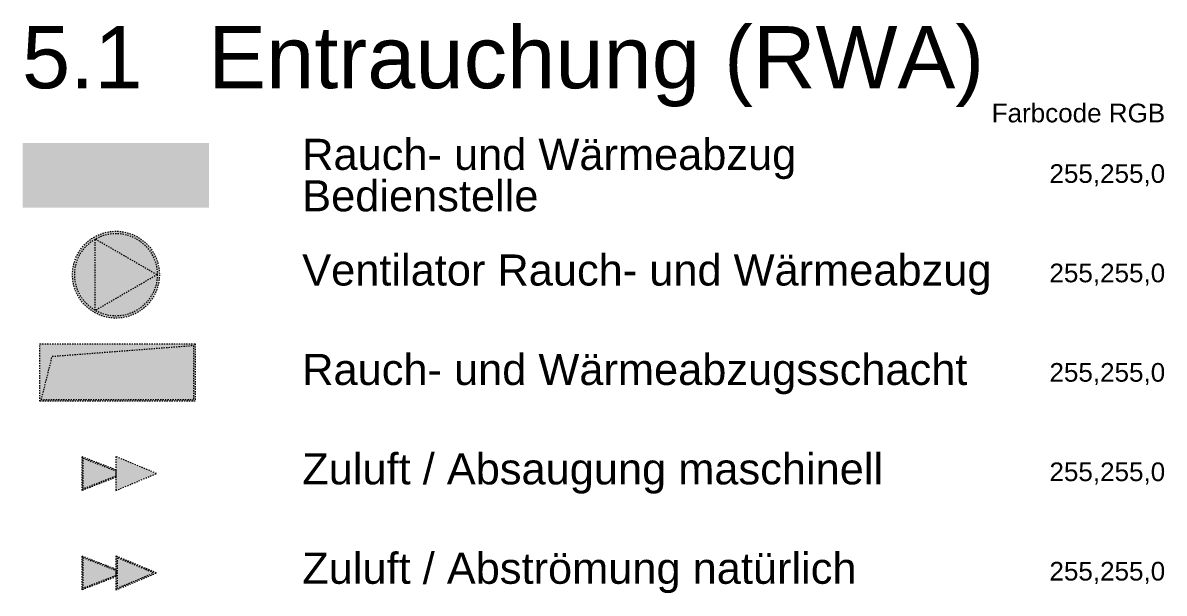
# Paper-space layout 'Layout1' of a CAD drawing. Header units: metres. Extents: x 6 to 406, y 9 to 566.
# Drawn here: x 108.6 to 200.5, y 389.8 to 435.7 of the extents above; entities that cross this region are included whole.
import ezdxf

# ---------------------------------------------------------------- set-up
doc = ezdxf.new("R2010")
doc.units = ezdxf.units.M
doc.linetypes.add('AL_0_Ausgezogen', pattern=[1, 1, 0])
doc.layers.get('0').update_dxf_attribs({"linetype": 'AL_0_Ausgezogen', "lineweight": 18})
doc.layers.add('BS_Symbole', color=7, linetype='AL_0_Ausgezogen', lineweight=18)
doc.styles.add('ARIAL', font='arial.ttf')

# ---------------------------------------------------------------- blocks, each defined once
blk = doc.blocks.new('Bedienstelle RWA')
at = {"lineweight": 5}
h = blk.add_hatch(color=7, dxfattribs=at)
h.paths.add_polyline_path([(750, 260.0000000092201), (-750, 260.0000000092201), (-750, -259.9999999907831), (750, -259.9999999907787)])
h.paths.add_polyline_path([(700, 210.0000000092201), (700, -209.9999999907787), (-700, -209.999999990783), (-700, 210.0000000092201)], flags=16)
h.paths.add_polyline_path([(-15.28425940537089, 125.0000000092186), (87.22037881356074, -124.9999999907814), (49.18698363730984, -124.9999999907814), (19.96620441652796, -49.39703153066976), (-84.3937213719755, -49.39703153066976), (-111.7592130231742, -124.9999999907814), (-147.0096768450616, -124.9999999907814), (-50.99854511964848, 125.0000000092186)], flags=0)
h.paths.add_polyline_path([(-33.83713510108917, 99.02597403519164), (9.762122783877219, -22.49536177185835), (-74.65346163170351, -22.49536177185835)], flags=0)
edge = h.paths.add_edge_path(flags=0)
edge.add_line((222.8365712180221, 125.0000000092186), (323.6450771537193, 125.0000000092186))
edge.add_arc((323.6450771537193, 32.8927040650672), 92.10729594415135, 59.204007911147414, 90, ccw=False)
edge.add_arc((341.1136555335133, 62.20117804897779), 57.9878311494541, 6.30961949354969e-12, 59.20400791113582, ccw=False)
edge.add_arc((341.1136555335247, 62.20117804898631), 57.98783114944399, 292.44717920148133, 359.9999999999979, ccw=False)
edge.add_arc((349.3188791330454, -50.91760890641662), 61.13426156375926, 18.02821204036138, 76.8228156526539, ccw=False)
edge.add_arc((338.6178226710967, -54.40041925560525), 72.38781999343954, -16.83990269986532, 18.02821204037309, ccw=False)
edge.add_arc((344.7702070762489, -56.26260990429021), 65.95978857777204, 281.81228222753447, 343.1600973001202, ccw=False)
edge.add_arc((317.920059158655, 72.12430427632586), 197.1243042671063, 270, 281.81228222754254, ccw=False)
edge.add_line((317.920059158655, -124.9999999907814), (222.8365712180221, -124.9999999907814))
edge.add_line((222.8365712180221, -124.9999999907814), (222.8365712180221, 125.0000000092186))
h.paths.add_polyline_path([(-115.8204666082042, 125.0000000092186), (-184.4661066824073, -124.9999999907814), (-216.0059953651625, -124.9999999907814), (-276.7666632686883, 94.85157700365218), (-337.0635092798125, -124.9999999907814), (-370.9225074245296, -124.9999999907814), (-437.2490380367708, 125.0000000092186), (-403.390039892065, 125.0000000092186), (-354.6887411907619, -90.21335806128266), (-295.783360856808, 125.0000000092186), (-255.8946781109853, 125.0000000092186), (-200.6998729161864, -90.21335806128266), (-149.2156428605199, 125.0000000092186)], flags=0)
edge = h.paths.add_edge_path(flags=0)
edge.add_line((255.7679255779476, 95.77922078843952), (303.8765877015749, 95.77922078843952))
edge.add_arc((303.8765877015749, -121.8647303434928), 217.6439511319323, 80.90579814043468, 90, ccw=False)
edge.add_arc((332.9396184037705, 59.69948493523059), 33.76838444789569, -24.011534483496575, 80.90579814044622, ccw=False)
edge.add_arc((324.0759762304833, 63.6479709757953), 43.47171864746896, 270.00000000001495, 335.9884655165114, ccw=False)
edge.add_line((324.0759762304947, 20.17625232832781), (255.7679255779476, 20.17625232832781))
edge.add_line((255.7679255779476, 20.17625232832781), (255.7679255779476, 95.77922078843952))
h.paths.add_polyline_path([(99.99438045954322, -22.49536177185835), (184.409964875124, -22.49536177185835), (184.409964875124, -49.39703153066976), (99.99438045954322, -49.39703153066976)], flags=0)
edge = h.paths.add_edge_path(flags=0)
edge.add_line((255.7679255779476, -9.50834878484418), (319.0415796705111, -9.50834878484418))
edge.add_arc((319.0415796705111, -128.0025056101003), 118.4941568252562, 74.70610426218241, 90, ccw=False)
edge.add_arc((341.3320409820471, -46.48818209954481), 33.98705888156579, 28.290397054654477, 74.7061042621794, ccw=False)
edge.add_arc((326.5757025610469, -54.43046175174761), 50.74502205340961, 2.0177390459667777, 28.29039705467909, ccw=False)
edge.add_arc((337.7449065017004, -54.03696226233667), 39.56888862023712, -29.490275657163522, 2.017739045933922, ccw=False)
edge.add_arc((334.535202870893, -52.22171838561248), 43.25634136293122, 305.51585066559875, 330.50972434286035, ccw=False)
edge.add_arc((337.5441991219873, -56.43770797467628), 38.07670559830515, 274.6746117182392, 305.5158506655878, ccw=False)
edge.add_arc((317.9200591586323, 183.5575139237775), 278.8729128013877, 270.00000000000466, 274.67461171825204, ccw=False)
edge.add_line((317.920059158655, -95.31539887760945), (255.7679255779476, -95.31539887760945))
edge.add_line((255.7679255779476, -95.31539887760945), (255.7679255779476, -9.508348784844173))
edge = h.paths.add_edge_path(flags=0)
edge.add_arc((556.9141969320981, 4.310197532281244), 127.5729314674696, 75.27216101084218, 117.7457518701616, ccw=False)
edge.add_arc((569.3053877566172, 51.44928197797679), 78.8324463198188, 2.190913086375474, 75.27216101083701, ccw=False)
edge.add_line((648.0802069289325, 54.4629934996976), (616.574384700948, 52.17996290346743))
edge.add_arc((569.3053877566172, 51.44928197797253), 47.27464401492668, 0.8856037122956557, 75.27216101084433)
edge.add_arc((556.9141969320981, 4.310197532292257), 96.01512916255962, 75.2721610108452, 117.7457518701646)
edge.add_arc((524.2638382520909, 66.3794897527342), 25.88209159338362, 117.7457518701625, 212.6607236397203)
edge.add_arc((548.7378177339792, 82.0678241840248), 54.95268685574317, 212.6607236397226, 255.9591567102454)
edge.add_arc((213.1515575840013, -1259.81935712772), 1328.260725951633, 72.46560573087822, 75.95915671025051, ccw=False)
edge.add_arc((594.8986715535739, -51.60166502074691), 61.16923338118808, -2.7149490416733215, 72.4656057308793, ccw=False)
edge.add_arc((581.456632176878, -50.96423952996435), 74.62637772391341, 285.3953325334834, 357.2850509583292, ccw=False)
edge.add_arc((559.4746016169211, 28.86641960438499), 157.4282122770415, 250.3936390887956, 285.3953325334894, ccw=False)
edge.add_arc((529.1759291440599, -56.19225491586381), 67.1343162222187, 199.9347025886204, 250.39363908878892, ccw=False)
edge.add_arc((651.1374092183473, -11.95924836891503), 196.8692825577957, 189.5905313499503, 199.9347025886301, ccw=False)
edge.add_line((457.0196537176457, -44.75881260673734), (488.5661492816894, -41.93375330249442))
edge.add_arc((651.1374092183019, -11.95924836889869), 165.3114802528602, 190.4467356332099, 199.9347025886438)
edge.add_arc((529.1759291440599, -56.19225491586594), 35.57651391731989, 199.9347025886223, 250.3936390887821)
edge.add_arc((559.4746016169211, 28.86641960437718), 125.8704099721385, 250.3936390887945, 285.3953325334879)
edge.add_arc((581.4566321768666, -50.96423952996044), 43.06857541902389, 285.3953325334849, 357.2850509583391)
edge.add_arc((594.8986715535625, -51.6016650207526), 29.61143107629825, 357.2850509583571, 432.4656057308825)
edge.add_arc((213.1515575839899, -1259.81935712765), 1296.702923646671, 72.46560573087721, 75.95915671024932)
edge.add_arc((548.7378177339679, 82.0678241840113), 86.51048916062368, 212.660723639713, 255.959156710252, ccw=False)
edge.add_arc((524.2638382521022, 66.37948975273207), 57.4398938982892, 117.74575187017089, 212.6607236397043, ccw=False)
edge = h.paths.add_edge_path(flags=0)
edge.add_arc((-539.6278052033381, 87.96695085881436), 100.1822006654406, 277.4760419946967, 300.4470377945526, ccw=False)
edge.add_arc((-543.2198592659006, -61.38412757691544), 52.7115174037021, 46.06831176527959, 71.61307921802643, ccw=False)
edge.add_arc((-634.3475283177099, -155.9750242166253), 184.0572055473191, 32.59711687823773, 46.06831176528311, ccw=False)
edge.add_line((-479.2831045525304, -56.81818180894854), (-435.6838466675413, -124.9999999907814))
edge.add_line((-435.6838466675413, -124.9999999907814), (-477.4278169829472, -124.9999999907814))
edge.add_line((-477.4278169829472, -124.9999999907814), (-510.3591713428614, -73.05194804274183))
edge.add_arc((-943.9015808370414, -347.8868683471732), 513.3159399909206, 32.37177808261758, 37.0979409969739)
edge.add_arc((-601.0745803311124, -88.62821046324999), 83.49574041478932, 37.09794099696578, 51.4976280820886)
edge.add_line((-549.0945547556748, -23.28591475372694), (-549.9086940186544, -22.65440004747891))
edge.add_arc((-575.2638851969095, -56.18247664034616), 42.03590893156755, 52.90205900302623, 90)
edge.add_line((-575.2638851969095, -14.14656770877802), (-623.0678911944437, -14.14656770877802))
edge.add_line((-623.0678911944437, -14.14656770877802), (-623.0678911944437, -124.9999999907814))
edge.add_line((-623.0678911944437, -124.9999999907814), (-655.9992455543806, -124.9999999907814))
edge.add_line((-655.9992455543806, -124.9999999907814), (-655.9992455543806, 125.0000000092186))
edge.add_line((-655.9992455543806, 125.0000000092186), (-533.7026714911303, 125.0000000092186))
edge.add_arc((-533.7026714911303, 28.6022738456786), 96.39772616353994, 67.72437993328771, 90, ccw=False)
edge.add_arc((-521.8052934974821, 57.64627449135414), 65.01139830203645, -59.552962205441816, 67.72437993328691, ccw=False)
edge = h.paths.add_edge_path(flags=0)
edge.add_arc((-552.1031416582673, 105.2148132072183), 90.60442358760987, 270, 295.4859816418003, ccw=False)
edge.add_line((-552.1031416582673, 14.61038961960806), (-623.0678911944437, 14.61038961960806))
edge.add_line((-623.0678911944437, 14.61038961960806), (-623.0678911944437, 97.63450835801277))
edge.add_line((-623.0678911944437, 97.63450835801277), (-543.7543475951998, 97.63450835801277))
edge.add_arc((-543.7543475951998, 21.62337663257997), 76.01113172543279, 67.88065391787143, 90, ccw=False)
edge.add_arc((-529.2580480878655, 57.28890529573608), 37.51213648882011, -64.51401835820201, 67.880653917872, ccw=False)
at = {"lineweight": 5, "true_color": 0xffff00}
h = blk.add_hatch(color=2, dxfattribs=at)
h.paths.add_polyline_path([(700, 210.0000000092201), (-700, 210.0000000092201), (-700, -209.999999990783), (700, -209.9999999907787)])
edge = h.paths.add_edge_path(flags=16)
edge.add_line((222.8365712180221, 125.0000000092186), (323.6450771537193, 125.0000000092186))
edge.add_arc((323.6450771537193, 32.89270406506684), 92.1072959441517, 59.20400791114753, 90, ccw=False)
edge.add_arc((341.1136555335247, 62.20117804898276), 57.98783114944401, 1.4210854715202004e-12, 59.204007911142924, ccw=False)
edge.add_arc((341.1136555335247, 62.20117804898631), 57.98783114944399, 292.44717920148133, 359.9999999999979, ccw=False)
edge.add_arc((349.3188791330454, -50.91760890641591), 61.13426156375856, 18.028212040360813, 76.82281565265379, ccw=False)
edge.add_arc((338.6178226710967, -54.40041925560525), 72.38781999343954, -16.83990269986532, 18.02821204037309, ccw=False)
edge.add_arc((344.7702070762489, -56.2626099042895), 65.95978857777224, 281.8122822275344, 343.16009730011956, ccw=False)
edge.add_arc((317.920059158655, 72.1243042763241), 197.1243042671045, 270, 281.8122822275426, ccw=False)
edge.add_line((317.920059158655, -124.9999999907814), (222.8365712180221, -124.9999999907814))
edge.add_line((222.8365712180221, -124.9999999907814), (222.8365712180221, 125.0000000092186))
h.paths.add_polyline_path([(-15.28425940537089, 125.0000000092186), (87.22037881356074, -124.9999999907814), (49.18698363730984, -124.9999999907814), (19.96620441652796, -49.39703153066976), (-84.3937213719755, -49.39703153066976), (-111.7592130231742, -124.9999999907814), (-147.0096768450616, -124.9999999907814), (-50.99854511964848, 125.0000000092186)], flags=16)
h.paths.add_polyline_path([(-33.83713510108917, 99.02597403519164), (9.762122783877219, -22.49536177185835), (-74.65346163170351, -22.49536177185835)], flags=0)
edge = h.paths.add_edge_path(flags=0)
edge.add_line((255.7679255779476, 95.77922078843952), (303.8765877015749, 95.77922078843952))
edge.add_arc((303.8765877015749, -121.8647303434928), 217.6439511319323, 80.90579814043468, 90, ccw=False)
edge.add_arc((332.9396184037705, 59.69948493523059), 33.76838444789569, -24.011534483496575, 80.90579814044622, ccw=False)
edge.add_arc((324.0759762304833, 63.64797097579281), 43.47171864746795, 270.00000000001495, 335.9884655165144, ccw=False)
edge.add_line((324.0759762304947, 20.17625232832781), (255.7679255779476, 20.17625232832781))
edge.add_line((255.7679255779476, 20.17625232832781), (255.7679255779476, 95.77922078843952))
h.paths.add_polyline_path([(184.409964875124, -22.49536177185835), (184.409964875124, -49.39703153066976), (99.99438045954322, -49.39703153066976), (99.99438045954322, -22.49536177185835)], flags=16)
h.paths.add_polyline_path([(-115.8204666082042, 125.0000000092186), (-184.4661066824073, -124.9999999907814), (-216.0059953651625, -124.9999999907814), (-276.7666632686883, 94.85157700365218), (-337.0635092798125, -124.9999999907814), (-370.9225074245296, -124.9999999907814), (-437.2490380367708, 125.0000000092186), (-403.390039892065, 125.0000000092186), (-354.6887411907619, -90.21335806128266), (-295.783360856808, 125.0000000092186), (-255.8946781109853, 125.0000000092186), (-200.6998729161864, -90.21335806128266), (-149.2156428605199, 125.0000000092186)], flags=16)
edge = h.paths.add_edge_path(flags=0)
edge.add_line((255.7679255779476, -9.50834878484418), (319.0415796705111, -9.50834878484418))
edge.add_arc((319.0415796705111, -128.0025056101003), 118.4941568252562, 74.70610426218241, 90, ccw=False)
edge.add_arc((341.3320409820471, -46.48818209954658), 33.9870588815675, 28.290397054659195, 74.70610426218019, ccw=False)
edge.add_arc((326.5757025610469, -54.43046175174619), 50.74502205340961, 2.017739045965186, 28.29039705467909, ccw=False)
edge.add_arc((337.7449065017004, -54.03696226233667), 39.56888862023712, -29.490275657163522, 2.017739045933922, ccw=False)
edge.add_arc((334.535202870893, -52.22171838561284), 43.25634136293105, 305.51585066559903, 330.50972434286075, ccw=False)
edge.add_arc((337.5441991219873, -56.43770797467415), 38.07670559830689, 274.67461171823885, 305.51585066558596, ccw=False)
edge.add_arc((317.9200591586323, 183.5575139237687), 278.8729128013788, 270.00000000000466, 274.6746117182522, ccw=False)
edge.add_line((317.920059158655, -95.31539887760945), (255.7679255779476, -95.31539887760945))
edge.add_line((255.7679255779476, -95.31539887760945), (255.7679255779476, -9.508348784844173))
edge = h.paths.add_edge_path(flags=16)
edge.add_arc((556.9141969320981, 4.310197532282309), 127.5729314674687, 75.27216101084213, 117.7457518701618, ccw=False)
edge.add_arc((569.3053877566172, 51.44928197797679), 78.8324463198188, 2.190913086375474, 75.27216101083701, ccw=False)
edge.add_line((648.0802069289325, 54.4629934996976), (616.574384700948, 52.17996290346743))
edge.add_arc((569.3053877566172, 51.44928197797253), 47.27464401492668, 0.8856037122956557, 75.27216101084433)
edge.add_arc((556.9141969320981, 4.310197532292968), 96.01512916255892, 75.27216101084508, 117.7457518701648)
edge.add_arc((524.2638382520909, 66.3794897527342), 25.88209159338362, 117.7457518701625, 212.6607236397203)
edge.add_arc((548.7378177339792, 82.06782418402372), 54.95268685574259, 212.6607236397217, 255.9591567102452)
edge.add_arc((213.1515575840013, -1259.819357127738), 1328.260725951651, 72.4656057308784, 75.95915671025068, ccw=False)
edge.add_arc((594.8986715535739, -51.60166502074691), 61.16923338118808, -2.7149490416733215, 72.4656057308793, ccw=False)
edge.add_arc((581.456632176878, -50.96423952996435), 74.62637772391341, 285.3953325334834, 357.2850509583292, ccw=False)
edge.add_arc((559.4746016169211, 28.86641960438499), 157.4282122770415, 250.3936390887956, 285.3953325334894, ccw=False)
edge.add_arc((529.1759291440599, -56.19225491586381), 67.1343162222187, 199.9347025886204, 250.39363908878892, ccw=False)
edge.add_arc((651.1374092183473, -11.95924836891788), 196.8692825577947, 189.5905313499495, 199.9347025886293, ccw=False)
edge.add_line((457.0196537176457, -44.75881260673734), (488.5661492816894, -41.93375330249442))
edge.add_arc((651.1374092183019, -11.95924836889869), 165.3114802528602, 190.4467356332099, 199.9347025886438)
edge.add_arc((529.1759291440599, -56.19225491586594), 35.57651391731989, 199.9347025886223, 250.3936390887821)
edge.add_arc((559.4746016169211, 28.86641960437718), 125.8704099721385, 250.3936390887945, 285.3953325334879)
edge.add_arc((581.4566321768666, -50.96423952996044), 43.06857541902389, 285.3953325334849, 357.2850509583391)
edge.add_arc((594.8986715535625, -51.6016650207526), 29.61143107629825, 357.2850509583571, 432.4656057308825)
edge.add_arc((213.1515575839899, -1259.81935712765), 1296.702923646671, 72.46560573087721, 75.95915671024932)
edge.add_arc((548.7378177339679, 82.06782418401306), 86.5104891606254, 212.660723639714, 255.9591567102523, ccw=False)
edge.add_arc((524.2638382521022, 66.37948975273207), 57.4398938982892, 117.74575187017089, 212.6607236397043, ccw=False)
edge = h.paths.add_edge_path(flags=16)
edge.add_arc((-539.6278052033381, 87.96695085882217), 100.1822006654485, 277.47604199469606, 300.4470377945499, ccw=False)
edge.add_arc((-543.2198592659006, -61.38412757691686), 52.71151740370345, 46.06831176528061, 71.61307921802683, ccw=False)
edge.add_arc((-634.3475283177099, -155.9750242166253), 184.0572055473191, 32.59711687823773, 46.06831176528311, ccw=False)
edge.add_line((-479.2831045525304, -56.81818180894854), (-435.6838466675413, -124.9999999907814))
edge.add_line((-435.6838466675413, -124.9999999907814), (-477.4278169829472, -124.9999999907814))
edge.add_line((-477.4278169829472, -124.9999999907814), (-510.3591713428614, -73.05194804274183))
edge.add_arc((-943.9015808370414, -347.8868683471732), 513.3159399909206, 32.37177808261758, 37.0979409969739)
edge.add_arc((-601.0745803311124, -88.6282104632372), 83.49574041478161, 37.09794099695878, 51.49762808208435)
edge.add_line((-549.0945547556748, -23.28591475372409), (-549.9086940186544, -22.65440004748033))
edge.add_arc((-575.2638851969095, -56.18247664034403), 42.03590893156472, 52.9020590030233, 90)
edge.add_line((-575.2638851969095, -14.14656770877802), (-623.0678911944437, -14.14656770877802))
edge.add_line((-623.0678911944437, -14.14656770877802), (-623.0678911944437, -124.9999999907814))
edge.add_line((-623.0678911944437, -124.9999999907814), (-655.9992455543806, -124.9999999907814))
edge.add_line((-655.9992455543806, -124.9999999907814), (-655.9992455543806, 125.0000000092186))
edge.add_line((-655.9992455543806, 125.0000000092186), (-533.7026714911303, 125.0000000092186))
edge.add_arc((-533.7026714911303, 28.60227384567754), 96.39772616354101, 67.72437993328788, 90, ccw=False)
edge.add_arc((-521.8052934974821, 57.64627449135343), 65.01139830203711, -59.55296220544221, 67.72437993328708, ccw=False)
edge = h.paths.add_edge_path(flags=0)
edge.add_arc((-552.1031416582673, 105.2148132072169), 90.60442358760731, 270, 295.48598164180106, ccw=False)
edge.add_line((-552.1031416582673, 14.61038961960806), (-623.0678911944437, 14.61038961960806))
edge.add_line((-623.0678911944437, 14.61038961960806), (-623.0678911944437, 97.63450835801277))
edge.add_line((-623.0678911944437, 97.63450835801277), (-543.7543475951998, 97.63450835801277))
edge.add_arc((-543.7543475951998, 21.62337663258104), 76.01113172543172, 67.88065391787109, 90, ccw=False)
edge.add_arc((-529.2580480878655, 57.28890529573679), 37.51213648881946, -64.51401835820138, 67.8806539178716, ccw=False)
blk = doc.blocks.new('Ventilator RWA')
at = {"lineweight": 5}
h = blk.add_hatch(color=7, dxfattribs=at)
h.paths.add_polyline_path([(-349.9999999999933, 6.565414878423201e-12, 1), (349.9999999999933, 6.565414878423201e-12, 1)])
h.paths.add_polyline_path([(332.4999999999831, 6.565414878423201e-12, -1), (-332.4999999999963, 6.565414878423201e-12, -1)], flags=16)
h.paths.add_polyline_path([(332.4999999999831, 6.565414878423201e-12), (-166.250000000018, -287.9534467583201), (-166.250000000018, 287.9534467583399)], flags=0)
at = {"lineweight": 5, "true_color": 0xffff00}
h = blk.add_hatch(color=2, dxfattribs=at)
h.paths.add_polyline_path([(-166.2499999999916, 287.9534467583299), (332.4999999999831, 6.565414878423201e-12, 0.5773502691896186)])
h.paths.add_polyline_path([(332.4999999999831, 6.565414878423201e-12), (-166.2500000000048, -287.9534467583135, 0.5773502691896291)])
h.paths.add_polyline_path([(-166.250000000018, 287.95344675832, 0.2679491924311123), (-332.4999999999963, 6.565414878423201e-12, 0.2679491924311079), (-166.250000000018, -287.9534467583036)])
at = {"color": 7, "lineweight": 5}
blk.add_lwpolyline([(-166.250000000018, 287.9534467583332), (332.4999999999831, -6.631732200427467e-14), (-166.250000000018, -287.9534467583268)], close=True, dxfattribs=at)
for radius in [349.9999999999933, 332.4999999999937]:
    blk.add_circle((0, -6.631732200427467e-14), radius, dxfattribs=at)
blk = doc.blocks.new('Zuluft-Absaugung maschinell')
at = {"lineweight": 5}
h = blk.add_hatch(color=7, dxfattribs=at)
h.dxf.hatch_style = 1
h.paths.add_polyline_path([(-0.2727272727272734, -31.16883116883218), (-0.2727272727272734, 31.16883116883213), (-272.9999999999999, 136.3636363636388), (-272.9999999999999, -136.3636363636339)])
h.paths.add_polyline_path([(-264.0000000000001, -123.245922687227), (-263.9999999999999, 123.2459226872316), (-1.808714005812718, 22.11499808947226), (-1.808714005812678, -22.11499808947233)], flags=16)
at = {"lineweight": 5, "true_color": 0xffff00}
h = blk.add_hatch(color=2, dxfattribs=at)
h.dxf.hatch_style = 1
h.paths.add_polyline_path([(-1.808714005812689, -22.11499808947232), (-1.808714005812675, 22.11499808947226), (-263.9999999999999, 123.2459226872316), (-264.0000000000001, -123.2459226872269)])
at = {"lineweight": 5}
blk.add_hatch(color=7, dxfattribs=at).paths.add_polyline_path([(-0.2727272727272734, -136.3636363636339), (327.0000000000001, 2.110311925207498e-12), (-0.2727272727272734, 136.3636363636388)])
at = {"color": 7, "lineweight": 5}
for points in [[(-272.9999999999999, 136.3636363636388), (-0.2727272727272734, 31.16883116883213), (-0.2727272727272734, -31.16883116883218), (-272.9999999999999, -136.3636363636339)], [(-263.9999999999999, 123.2459226872316), (-1.808714005812718, 22.11499808947226), (-1.808714005812678, -22.11499808947233), (-264.0000000000001, -123.245922687227)], [(-0.2727272727272734, -136.3636363636339), (327.0000000000001, 2.110311925207498e-12), (-0.2727272727272734, 136.3636363636388)]]:
    blk.add_lwpolyline(points, close=True, dxfattribs=at)
blk = doc.blocks.new('Zuluft-Abstroemung natuerlich')
at = {"lineweight": 5}
h = blk.add_hatch(color=7, dxfattribs=at)
h.dxf.hatch_style = 1
h.paths.add_polyline_path([(-0.2727272727272769, -31.168831168832), (-0.2727272727272663, 31.16883116883196), (-272.9999999999999, 136.3636363636386), (-272.9999999999999, -136.363636363634)])
h.paths.add_polyline_path([(-263.9999999999999, -123.2459226872271), (-263.9999999999999, 123.2459226872315), (-1.808714005812721, 22.11499808947206), (-1.808714005812686, -22.11499808947216)], flags=16)
at = {"lineweight": 5, "true_color": 0xffff00}
h = blk.add_hatch(color=2, dxfattribs=at)
h.dxf.hatch_style = 1
h.paths.add_polyline_path([(-1.808714005812675, -22.11499808947216), (-1.808714005812746, 22.11499808947209), (-263.9999999999999, 123.2459226872315), (-263.9999999999999, -123.2459226872271)])
at = {"lineweight": 5}
h = blk.add_hatch(color=7, dxfattribs=at)
h.dxf.hatch_style = 1
h.paths.add_polyline_path([(-0.2727272727272876, -136.363636363634), (326.9999999999999, 2.243936244361807e-12), (-0.2727272727272556, 136.3636363636386)])
h.paths.add_polyline_path([(8.727272727272709, -122.8636363636341), (8.727272727272847, 122.8636363636386), (303.6, 2.280675648336228e-12)], flags=16)
at = {"lineweight": 5, "true_color": 0xffff00}
h = blk.add_hatch(color=2, dxfattribs=at)
h.dxf.hatch_style = 1
h.paths.add_polyline_path([(8.727272727272847, 122.8636363636386), (8.72727272727272, -122.863636363634), (303.6, 2.281785871360853e-12)])
at = {"color": 7, "lineweight": 5}
for points in [[(-272.9999999999999, 136.3636363636386), (-0.2727272727272663, 31.16883116883196), (-0.2727272727272769, -31.168831168832), (-272.9999999999999, -136.363636363634)], [(-263.9999999999999, 123.2459226872315), (-1.808714005812721, 22.11499808947206), (-1.808714005812686, -22.11499808947216), (-263.9999999999999, -123.2459226872271)], [(-0.2727272727272876, -136.363636363634), (326.9999999999999, 2.243936244361807e-12), (-0.2727272727272556, 136.3636363636386)], [(8.727272727272709, -122.8636363636341), (303.6, 2.280675648336228e-12), (8.727272727272847, 122.8636363636386)]]:
    blk.add_lwpolyline(points, close=True, dxfattribs=at)
blk = doc.blocks.new('*U138')
h = blk.add_hatch(color=7)
h.dxf.hatch_style = 1
h.paths.add_polyline_path([(-375.0000000000013, 199.9999999999999), (-375.0000000000014, -261.6723988712125), (876.4219971103159, -261.6723988712124), (876.4219971103159, 199.9999999999999)])
h.paths.add_polyline_path([(-275.000000000001, 99.9999999999996), (-362.5000000000013, -249.1723988712124), (863.9219971103162, -249.1723988712124), (863.9219971103162, 187.4999999999999)], flags=16)
at = {"true_color": 0xffff00}
h = blk.add_hatch(color=2, dxfattribs=at)
h.dxf.hatch_style = 1
h.paths.add_polyline_path([(863.9219971103162, -249.1723988712124), (863.9219971103162, 187.4999999999999), (-275.0000000000008, 99.9999999999996), (-362.5000000000013, -249.1723988712124)])
at = {"color": 7, "lineweight": 5}
blk.add_lwpolyline([(876.4219971103159, -261.6723988712124), (-375.0000000000013, -261.6723988712124), (-375.0000000000013, 199.9999999999999), (876.4219971103159, 199.9999999999999)], close=True, dxfattribs=at)
at = {"color": 2, "lineweight": 5, "true_color": 0xffff00}
blk.add_lwpolyline([(863.9219971103162, -249.1723988712124), (-362.5000000000013, -249.1723988712124), (-275.0000000000009, 99.9999999999996), (863.9219971103162, 187.4999999999999), (863.9219971103162, -249.1723988712124)], close=True, dxfattribs=at)

psp = doc.layouts.get("Layout1")

# ---------------------------------------------------------------- block references
at = {"xscale": 0.01, "yscale": 0.01, "zscale": 0.01}
psp.add_blockref('*U138', (113.7448650824703, 407.8491357053434), dxfattribs=at)
at = {"layer": 'BS_Symbole', "xscale": 0.01, "yscale": 0.01, "zscale": 0.01}
for name, p in [('Bedienstelle RWA', (116.1273171988556, 423.4182930123841)), ('Ventilator RWA', (116.1273171988556, 415.4182930123841)), ('Zuluft-Absaugung maschinell', (116.1273171988556, 399.4182930123841)), ('Zuluft-Abstroemung natuerlich', (116.1273171988556, 391.4182930123841))]:
    psp.add_blockref(name, p, dxfattribs=at)

# ---------------------------------------------------------------- texts
at = {"layer": 'BS_Symbole', "style": 'ARIAL'}
for s, width, insert, char_height, attachment_point in [('\\pxt3;5.1^IEntrauchung (RWA)', 154.9529359444083, (108.5580462555491, 435.4182930123841), 5, 1), ('\\pxt3;Farbcode RGB', 19.92475489398714, (200.6273171988556, 428.4182930123841), 1.5, 6), ('\\pxt3;255,255,0', 11.67346675904162, (200.6273171988556, 423.4182930123841), 1.5, 6), ('\\pxt3;Ventilator Rauch- und Wärmeabzug', 60.12681694729201, (131.1273171988556, 415.4182930123841), 2.5, 4), ('\\pxt3;255,255,0', 11.67346675904162, (200.6273171988556, 415.4182930123841), 1.5, 6), ('\\pxt3;Rauch- und Wärmeabzugsschacht', 60.12681694729201, (131.1273171988556, 407.4182930123841), 2.5, 4), ('\\pxt3;255,255,0', 11.67346675904162, (200.6273171988556, 407.4182930123841), 1.5, 6), ('\\pxt3;Zuluft / Absaugung maschinell', 60.12681694729201, (131.1273171988556, 399.4182930123841), 2.5, 4), ('\\pxt3;255,255,0', 11.67346675904162, (200.6273171988556, 399.4182930123841), 1.5, 6), ('\\pxt3;Zuluft / Abströmung natürlich', 60.12681694729201, (131.1273171988556, 391.4182930123841), 2.5, 4), ('\\pxt3;255,255,0', 11.67346675904162, (200.6273171988556, 391.4182930123841), 1.5, 6)]:
    psp.add_mtext_dynamic_manual_height_columns(s, width=width, gutter_width=12.5, heights=[0], dxfattribs=dict(at, insert=insert, char_height=char_height, attachment_point=attachment_point))
at = {"layer": 'BS_Symbole', "insert": (131.1273171988556, 423.4182930123841), "char_height": 2.5, "attachment_point": 4, "line_spacing_factor": 0.8, "style": 'ARIAL'}
psp.add_mtext_dynamic_manual_height_columns('\\pxt3;Rauch- und Wärmeabzug Bedienstelle', width=50.01185105303023, gutter_width=12.5, heights=[0], dxfattribs=at)

doc.saveas('drawing.dxf')
